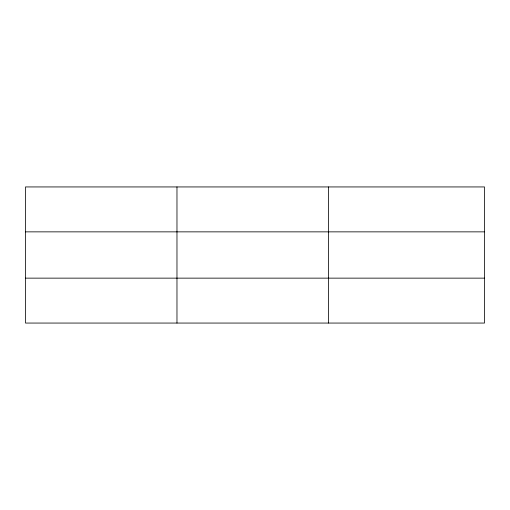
<?xml version="1.0" encoding="UTF-8"?>
<svg xmlns="http://www.w3.org/2000/svg" width="510" height="510" viewBox="0 0 510 510"><rect width="100%" height="100%" fill="white"/><g stroke="black" fill="none" stroke-linecap="round" stroke-linejoin="round"><path stroke-width="0.76" d="M176.97 323.059L176.97 186.94M328.44 323.059L328.44 186.94M484.5 231.859L484.5 186.94L25.5 186.94L25.5 323.059L484.5 323.059L484.5 231.859L25.5 231.859M25.5 278.141L484.5 278.141"/></g></svg>
